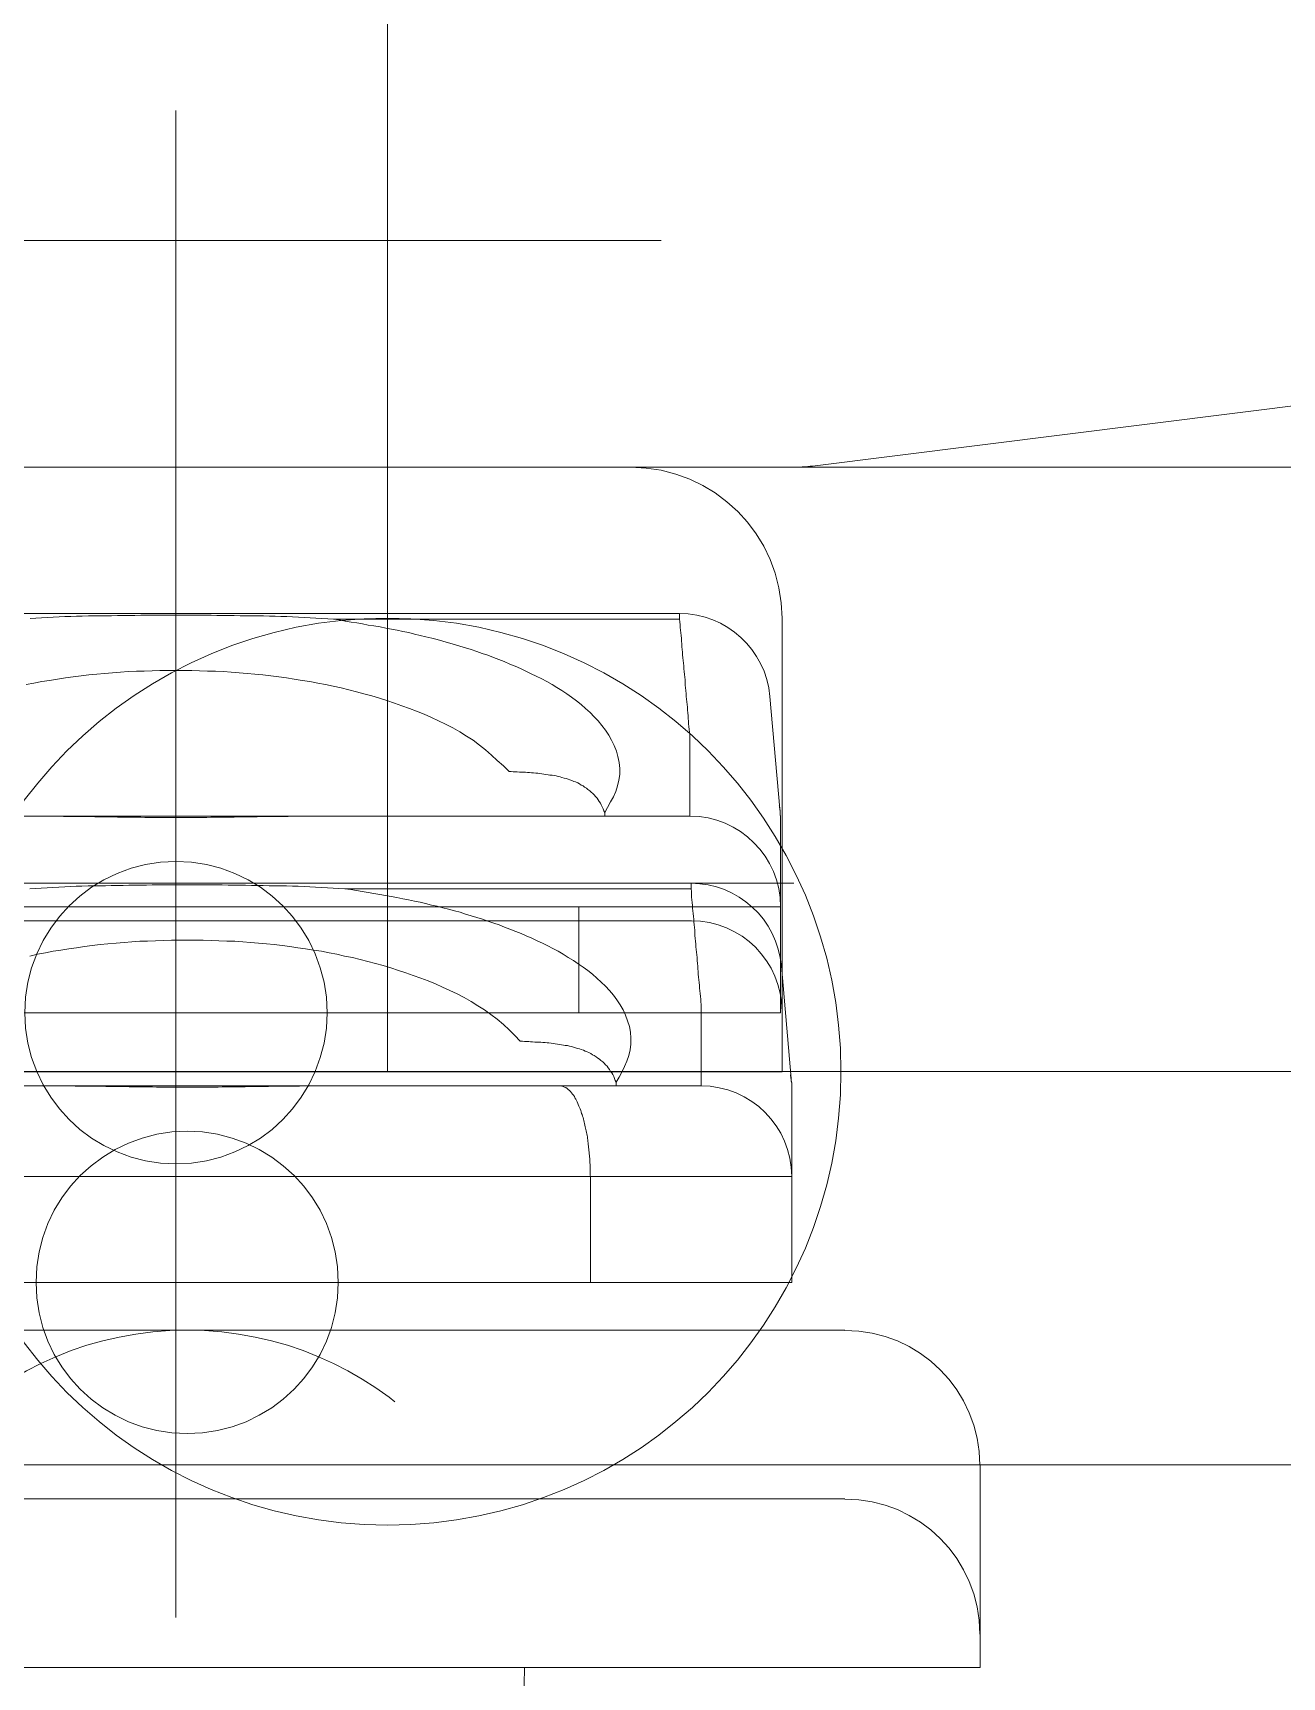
# Model space of a CAD drawing. Units: millimetres at full size, sheet at 1:30. Extents: x -17796 to 21385, y -23279 to 7734.
# Drawn here: x -4465.7 to -4424.4, y -2883.6 to -2829.2 of the extents above; entities that cross this region are included whole.
import ezdxf

# ---------------------------------------------------------------- set-up
doc = ezdxf.new("R2010")
doc.units = ezdxf.units.MM
doc.header["$LTSCALE"] = 30
doc.linetypes.add('DASHED2', pattern=[3, 2, -1])
doc.linetypes.add('USER9', pattern=[2.3, 2, -0.1, 0.1, -0.1])
for name, color, linetype, lineweight in [('0-C_0_4P', 4, 'Continuous', 18), ('1-F_衛生陶器・住設', 2, 'USER9', 18), ('3-B_仕上線（タイル・', 7, 'Continuous', 18), ('7-C_B2', 1, 'Continuous', 18), ('E-8_緑点線', 7, 'DASHED2', 9)]:
    doc.layers.add(name, color=color, linetype=linetype, lineweight=lineweight)

# ---------------------------------------------------------------- blocks, each defined once
blk = doc.blocks.new('1')
at = {"layer": 'E-8_緑点線'}
for p, q in [((573.36, -178.13), (573.36, -131.97)), ((679.41, -136.27), (18.22, -136.27)), ((594.42, -143.73), (653.87, -136.27)), ((573.36, -181.81), (573.36, -141.81)), ((552.88, -143.77), (632.53, -143.77)), ((562.16, -148.61), (570.97, -148.61)), ((562.16, -148.61), (570.97, -148.61)), ((562.16, -148.61), (570.97, -148.61)), ((562.16, -148.61), (570.97, -148.61)), ((570.97, -148.61), (575.22, -148.61)), ((570.97, -148.61), (575.22, -148.61)), ((575.22, -148.61), (576.47, -148.61)), ((575.22, -148.61), (576.47, -148.61)), ((576.47, -148.61), (590.02, -148.61)), ((576.47, -148.61), (590.02, -148.61)), ((578.57, -148.79), (590.02, -148.79)), ((578.57, -148.79), (590.02, -148.79)), ((590.02, -148.61), (590.02, -148.79)), ((590.02, -148.61), (590.02, -148.79)), ((593.41, -163.77), (593.41, -148.76)), ((593.01, -151.35), (593.34, -155.07)), ((593.01, -151.35), (593.34, -155.07)), ((590.36, -153.56), (590.36, -155.19)), ((564.05, -155.31), (569.13, -155.31)), ((564.05, -155.31), (569.13, -155.31)), ((569.13, -155.31), (577.58, -155.31)), ((569.13, -155.31), (577.58, -155.31)), ((577.58, -155.31), (582.66, -155.31)), ((577.58, -155.31), (582.66, -155.31)), ((582.66, -155.31), (585.69, -155.31)), ((585.69, -155.31), (587.55, -155.31)), ((587.55, -155.31), (590.36, -155.31)), ((587.55, -155.31), (590.36, -155.31)), ((590.36, -155.19), (590.36, -155.31)), ((593.36, -158.01), (593.36, -155.31)), ((593.36, -158.01), (593.36, -155.31)), ((570.61, -157.53), (564.53, -157.53)), ((570.61, -157.53), (564.53, -157.53)), ((571.86, -157.53), (570.61, -157.53)), ((571.86, -157.53), (570.61, -157.53)), ((576.11, -157.53), (571.86, -157.53)), ((576.11, -157.53), (571.86, -157.53)), ((579.73, -157.53), (576.11, -157.53)), ((579.73, -157.53), (576.11, -157.53)), ((579.73, -157.53), (585.35, -157.53)), ((579.73, -157.53), (585.35, -157.53)), ((585.35, -157.53), (590.4, -157.53)), ((585.35, -157.53), (590.4, -157.53)), ((590.4, -157.53), (590.4, -157.71)), ((590.4, -157.71), (578.95, -157.71)), ((590.4, -157.71), (578.95, -157.71)), ((593.36, -158.31), (593.36, -158.01)), ((593.36, -158.31), (593.36, -158.01)), ((590.41, -158.77), (556.41, -158.77)), ((586.69, -158.31), (560.02, -158.31)), ((586.69, -158.31), (560.02, -158.31)), ((586.69, -161.81), (586.69, -158.31)), ((586.69, -161.81), (586.69, -158.31)), ((593.36, -161.81), (593.36, -158.31)), ((593.39, -160.27), (593.71, -163.99)), ((593.39, -160.27), (593.71, -163.99)), ((593.36, -161.81), (553.36, -161.81)), ((586.69, -161.81), (560.02, -161.81)), ((586.69, -161.81), (560.02, -161.81)), ((586.69, -161.81), (593.36, -161.81)), ((590.73, -164.11), (590.73, -161.54)), ((590.73, -164.11), (590.73, -161.54)), ((553.41, -163.77), (593.41, -163.77)), ((590.73, -164.11), (590.73, -164.23)), ((590.73, -164.11), (590.73, -164.23)), ((569.5, -164.23), (564.43, -164.23)), ((577.96, -164.23), (569.5, -164.23)), ((583.04, -164.23), (577.96, -164.23)), ((586.07, -164.23), (583.04, -164.23)), ((586.07, -164.23), (587.92, -164.23)), ((586.07, -164.23), (587.92, -164.23)), ((587.92, -164.23), (590.73, -164.23)), ((587.92, -164.23), (590.73, -164.23)), ((593.73, -166.93), (593.73, -164.23)), ((593.73, -166.93), (593.73, -164.23)), ((593.73, -166.93), (593.73, -167.23)), ((593.73, -166.93), (593.73, -167.23)), ((560.4, -167.23), (587.07, -167.23)), ((587.07, -170.73), (587.07, -167.23)), ((593.73, -170.73), (593.73, -167.23)), ((593.73, -170.73), (593.73, -167.23)), ((553.73, -170.73), (593.73, -170.73)), ((560.4, -170.73), (587.07, -170.73)), ((560.4, -170.73), (587.07, -170.73)), ((593.73, -170.73), (587.07, -170.73)), ((593.73, -170.73), (587.07, -170.73)), ((595.49, -172.31), (551.97, -172.31)), ((599.96, -176.78), (599.96, -183.47)), ((551.97, -177.89), (595.49, -177.89)), ((547.51, -183.47), (599.96, -183.47))]:
    blk.add_line(p, q, dxfattribs=at)
for points in [[(568.53, -148.77), (568.72, -148.76), (568.91, -148.75), (569.11, -148.74), (569.3, -148.73), (569.49, -148.72), (569.68, -148.71), (569.88, -148.71), (570.07, -148.7), (570.26, -148.7), (570.46, -148.69), (570.65, -148.69), (570.84, -148.68), (571.04, -148.68), (571.23, -148.68), (571.42, -148.67), (571.62, -148.67), (571.81, -148.67), (572, -148.67), (572.2, -148.66), (572.39, -148.66), (572.58, -148.66), (572.78, -148.66), (572.97, -148.66), (573.16, -148.66), (573.36, -148.66), (573.55, -148.66), (573.74, -148.66), (573.94, -148.66), (574.13, -148.66), (574.32, -148.66), (574.52, -148.66), (574.71, -148.67), (574.9, -148.67), (575.1, -148.67), (575.29, -148.67), (575.48, -148.68), (575.67, -148.68)], [(568.53, -148.77), (568.72, -148.76), (568.91, -148.75), (569.11, -148.74), (569.3, -148.73), (569.49, -148.72), (569.68, -148.71), (569.88, -148.71), (570.07, -148.7), (570.26, -148.7), (570.46, -148.69), (570.65, -148.69), (570.84, -148.68), (571.04, -148.68), (571.23, -148.68), (571.42, -148.67), (571.62, -148.67), (571.81, -148.67), (572, -148.67), (572.2, -148.66), (572.39, -148.66), (572.58, -148.66), (572.78, -148.66), (572.97, -148.66), (573.16, -148.66), (573.36, -148.66), (573.55, -148.66), (573.74, -148.66), (573.94, -148.66), (574.13, -148.66), (574.32, -148.66), (574.52, -148.66), (574.71, -148.67), (574.9, -148.67), (575.1, -148.67), (575.29, -148.67), (575.48, -148.68), (575.67, -148.68)], [(570.97, -148.61), (575.22, -148.61), (576.47, -148.61), (590.02, -148.61)], [(570.97, -148.61), (575.22, -148.61), (576.47, -148.61), (590.02, -148.61)], [(575.67, -148.68), (575.87, -148.68), (576.06, -148.69), (576.25, -148.69), (576.45, -148.7), (576.64, -148.7), (576.83, -148.71), (577.03, -148.71), (577.22, -148.72), (577.41, -148.73), (577.61, -148.74), (577.8, -148.75), (577.99, -148.76), (578.19, -148.77), (578.38, -148.78), (578.57, -148.79)], [(575.67, -148.68), (575.87, -148.68), (576.06, -148.69), (576.25, -148.69), (576.45, -148.7), (576.64, -148.7), (576.83, -148.71), (577.03, -148.71), (577.22, -148.72), (577.41, -148.73), (577.61, -148.74), (577.8, -148.75), (577.99, -148.76), (578.19, -148.77), (578.38, -148.78), (578.57, -148.79)], [(583.68, -149.99), (583.49, -149.93), (583.31, -149.86), (583.12, -149.8), (582.94, -149.74), (582.75, -149.69), (582.57, -149.63), (582.38, -149.58), (582.19, -149.52), (582, -149.47), (581.82, -149.42), (581.63, -149.38), (581.44, -149.33), (581.25, -149.29), (581.06, -149.24), (580.87, -149.2), (580.68, -149.16), (580.49, -149.13), (580.3, -149.09), (580.11, -149.05), (579.91, -149.02), (579.72, -148.99), (579.53, -148.95), (579.34, -148.92), (579.15, -148.89), (578.96, -148.86), (578.76, -148.82), (578.57, -148.79)], [(583.68, -149.99), (583.49, -149.93), (583.31, -149.86), (583.12, -149.8), (582.94, -149.74), (582.75, -149.69), (582.57, -149.63), (582.38, -149.58), (582.19, -149.52), (582, -149.47), (581.82, -149.42), (581.63, -149.38), (581.44, -149.33), (581.25, -149.29), (581.06, -149.24), (580.87, -149.2), (580.68, -149.16), (580.49, -149.13), (580.3, -149.09), (580.11, -149.05), (579.91, -149.02), (579.72, -148.99), (579.53, -148.95), (579.34, -148.92), (579.15, -148.89), (578.96, -148.86), (578.76, -148.82), (578.57, -148.79)], [(590.02, -148.79), (590.03, -148.88), (590.04, -148.98), (590.04, -149.07), (590.05, -149.16), (590.06, -149.25), (590.07, -149.34), (590.08, -149.43), (590.08, -149.52), (590.09, -149.61), (590.1, -149.71), (590.11, -149.8), (590.12, -149.89), (590.12, -149.98), (590.13, -150.07), (590.14, -150.16), (590.15, -150.25), (590.16, -150.34), (590.16, -150.44), (590.17, -150.53), (590.18, -150.62), (590.19, -150.71), (590.2, -150.8), (590.2, -150.89), (590.21, -150.98), (590.22, -151.07), (590.23, -151.16), (590.24, -151.26), (590.24, -151.35), (590.25, -151.44), (590.26, -151.53), (590.27, -151.62), (590.28, -151.71), (590.28, -151.8), (590.29, -151.89), (590.3, -151.99), (590.31, -152.08), (590.32, -152.17), (590.32, -152.26), (590.33, -152.35)], [(590.02, -148.79), (590.03, -148.88), (590.04, -148.98), (590.04, -149.07), (590.05, -149.16), (590.06, -149.25), (590.07, -149.34), (590.08, -149.43), (590.08, -149.52), (590.09, -149.61), (590.1, -149.71), (590.11, -149.8), (590.12, -149.89), (590.12, -149.98), (590.13, -150.07), (590.14, -150.16), (590.15, -150.25), (590.16, -150.34), (590.16, -150.44), (590.17, -150.53), (590.18, -150.62), (590.19, -150.71), (590.2, -150.8), (590.2, -150.89), (590.21, -150.98), (590.22, -151.07), (590.23, -151.16), (590.24, -151.26), (590.24, -151.35), (590.25, -151.44), (590.26, -151.53), (590.27, -151.62), (590.28, -151.71), (590.28, -151.8), (590.29, -151.89), (590.3, -151.99), (590.31, -152.08), (590.32, -152.17), (590.32, -152.26), (590.33, -152.35)], [(587.55, -155.19), (587.64, -155.02), (587.74, -154.84), (587.83, -154.67), (587.91, -154.49), (587.97, -154.31), (588.01, -154.12), (588.04, -153.93), (588.04, -153.73), (588.02, -153.54), (587.98, -153.34), (587.93, -153.16), (587.86, -152.97), (587.77, -152.8), (587.68, -152.63), (587.57, -152.47), (587.45, -152.31), (587.33, -152.16), (587.19, -152.02), (587.06, -151.88), (586.91, -151.75), (586.76, -151.62), (586.61, -151.5), (586.45, -151.38), (586.29, -151.27), (586.13, -151.16), (585.96, -151.06), (585.8, -150.96), (585.63, -150.86), (585.46, -150.77), (585.28, -150.68), (585.11, -150.6), (584.93, -150.51), (584.76, -150.43), (584.58, -150.35), (584.4, -150.28), (584.22, -150.2), (584.04, -150.13), (583.86, -150.06), (583.68, -149.99)], [(587.55, -155.19), (587.64, -155.02), (587.74, -154.84), (587.83, -154.67), (587.91, -154.49), (587.97, -154.31), (588.01, -154.12), (588.04, -153.93), (588.04, -153.73), (588.02, -153.54), (587.98, -153.34), (587.93, -153.16), (587.86, -152.97), (587.77, -152.8), (587.68, -152.63), (587.57, -152.47), (587.45, -152.31), (587.33, -152.16), (587.19, -152.02), (587.06, -151.88), (586.91, -151.75), (586.76, -151.62), (586.61, -151.5), (586.45, -151.38), (586.29, -151.27), (586.13, -151.16), (585.96, -151.06), (585.8, -150.96), (585.63, -150.86), (585.46, -150.77), (585.28, -150.68), (585.11, -150.6), (584.93, -150.51), (584.76, -150.43), (584.58, -150.35), (584.4, -150.28), (584.22, -150.2), (584.04, -150.13), (583.86, -150.06), (583.68, -149.99)], [(574.93, -150.53), (574.67, -150.52), (574.4, -150.51), (574.14, -150.5), (573.88, -150.49), (573.62, -150.49), (573.36, -150.49), (573.09, -150.49), (572.83, -150.49), (572.57, -150.5), (572.31, -150.51), (572.05, -150.52), (571.78, -150.53), (571.52, -150.55), (571.26, -150.57), (571, -150.59), (570.74, -150.61), (570.48, -150.64), (570.22, -150.67), (569.96, -150.7), (569.7, -150.74), (569.44, -150.78), (569.18, -150.82), (568.92, -150.86), (568.66, -150.91), (568.4, -150.96)], [(574.93, -150.53), (574.67, -150.52), (574.4, -150.51), (574.14, -150.5), (573.88, -150.49), (573.62, -150.49), (573.36, -150.49), (573.09, -150.49), (572.83, -150.49), (572.57, -150.5), (572.31, -150.51), (572.05, -150.52), (571.78, -150.53), (571.52, -150.55), (571.26, -150.57), (571, -150.59), (570.74, -150.61), (570.48, -150.64), (570.22, -150.67), (569.96, -150.7), (569.7, -150.74), (569.44, -150.78), (569.18, -150.82), (568.92, -150.86), (568.66, -150.91), (568.4, -150.96)], [(584.38, -153.83), (584.19, -153.65), (583.99, -153.47), (583.8, -153.29), (583.6, -153.12), (583.4, -152.96), (583.19, -152.8), (582.97, -152.66), (582.75, -152.52), (582.52, -152.39), (582.28, -152.27), (582.05, -152.16), (581.81, -152.05), (581.57, -151.94), (581.32, -151.84), (581.08, -151.75), (580.83, -151.66), (580.59, -151.57), (580.34, -151.49), (580.09, -151.41), (579.84, -151.33), (579.58, -151.26), (579.33, -151.2), (579.08, -151.13), (578.82, -151.07), (578.56, -151.01), (578.31, -150.96), (578.05, -150.91), (577.79, -150.86), (577.53, -150.82), (577.27, -150.78), (577.02, -150.74), (576.76, -150.7), (576.5, -150.67), (576.23, -150.64), (575.97, -150.61), (575.71, -150.59), (575.45, -150.57), (575.19, -150.55), (574.93, -150.53)], [(584.38, -153.83), (584.19, -153.65), (583.99, -153.47), (583.8, -153.29), (583.6, -153.12), (583.4, -152.96), (583.19, -152.8), (582.97, -152.66), (582.75, -152.52), (582.52, -152.39), (582.28, -152.27), (582.05, -152.16), (581.81, -152.05), (581.57, -151.94), (581.32, -151.84), (581.08, -151.75), (580.83, -151.66), (580.59, -151.57), (580.34, -151.49), (580.09, -151.41), (579.84, -151.33), (579.58, -151.26), (579.33, -151.2), (579.08, -151.13), (578.82, -151.07), (578.56, -151.01), (578.31, -150.96), (578.05, -150.91), (577.79, -150.86), (577.53, -150.82), (577.27, -150.78), (577.02, -150.74), (576.76, -150.7), (576.5, -150.67), (576.23, -150.64), (575.97, -150.61), (575.71, -150.59), (575.45, -150.57), (575.19, -150.55), (574.93, -150.53)], [(590.33, -152.35), (590.34, -152.44), (590.35, -152.53), (590.36, -152.62)], [(590.33, -152.35), (590.34, -152.44), (590.35, -152.53), (590.36, -152.62)], [(590.36, -153.56), (590.36, -153.53), (590.36, -153.5), (590.36, -153.47), (590.36, -153.44), (590.36, -153.41), (590.36, -153.38), (590.36, -153.34), (590.36, -153.31), (590.36, -153.28), (590.36, -153.25), (590.36, -153.22), (590.36, -153.19), (590.36, -153.16), (590.36, -153.13), (590.36, -153.09), (590.36, -153.06), (590.36, -153.03), (590.36, -153), (590.36, -152.97), (590.36, -152.94), (590.36, -152.91), (590.36, -152.87), (590.36, -152.84), (590.36, -152.81), (590.36, -152.78), (590.36, -152.75), (590.36, -152.72), (590.36, -152.69), (590.36, -152.66), (590.36, -152.62)], [(590.36, -153.56), (590.36, -153.53), (590.36, -153.5), (590.36, -153.47), (590.36, -153.44), (590.36, -153.41), (590.36, -153.38), (590.36, -153.34), (590.36, -153.31), (590.36, -153.28), (590.36, -153.25), (590.36, -153.22), (590.36, -153.19), (590.36, -153.16), (590.36, -153.13), (590.36, -153.09), (590.36, -153.06), (590.36, -153.03), (590.36, -153), (590.36, -152.97), (590.36, -152.94), (590.36, -152.91), (590.36, -152.87), (590.36, -152.84), (590.36, -152.81), (590.36, -152.78), (590.36, -152.75), (590.36, -152.72), (590.36, -152.69), (590.36, -152.66), (590.36, -152.62)], [(585.4, -153.9), (585.33, -153.89), (585.26, -153.89), (585.19, -153.88), (585.12, -153.88), (585.06, -153.87), (584.99, -153.87), (584.92, -153.86), (584.85, -153.86), (584.79, -153.85), (584.72, -153.85), (584.65, -153.84), (584.58, -153.84), (584.51, -153.84), (584.45, -153.83), (584.38, -153.83)], [(585.6, -153.93), (585.53, -153.92), (585.46, -153.91), (585.4, -153.9), (585.33, -153.89), (585.26, -153.89), (585.19, -153.88), (585.12, -153.88), (585.06, -153.87), (584.99, -153.87), (584.92, -153.86), (584.85, -153.86), (584.79, -153.85), (584.72, -153.85), (584.65, -153.84), (584.58, -153.84), (584.51, -153.84), (584.45, -153.83), (584.38, -153.83)], [(590.36, -153.56), (590.36, -155.19), (590.36, -155.31)], [(587.55, -155.19), (587.52, -155.13), (587.49, -155.07), (587.46, -155), (587.43, -154.94), (587.4, -154.88), (587.36, -154.83), (587.33, -154.77), (587.29, -154.71), (587.24, -154.66), (587.2, -154.61), (587.15, -154.56), (587.1, -154.52), (587.05, -154.47), (586.99, -154.43), (586.94, -154.39), (586.88, -154.35), (586.83, -154.31), (586.77, -154.28), (586.71, -154.24), (586.65, -154.21), (586.58, -154.18), (586.52, -154.16), (586.46, -154.13), (586.39, -154.11), (586.33, -154.09), (586.27, -154.07), (586.2, -154.05), (586.13, -154.03), (586.07, -154.01), (586, -154), (585.94, -153.98), (585.87, -153.97), (585.8, -153.96), (585.73, -153.95), (585.67, -153.94), (585.6, -153.93), (585.53, -153.92), (585.46, -153.91), (585.4, -153.9)], [(587.55, -155.2), (587.55, -155.2), (587.55, -155.19), (587.55, -155.19), (587.52, -155.13), (587.49, -155.07), (587.46, -155), (587.43, -154.94), (587.4, -154.88), (587.36, -154.83), (587.33, -154.77), (587.29, -154.71), (587.24, -154.66), (587.2, -154.61), (587.15, -154.56), (587.1, -154.52), (587.05, -154.47), (586.99, -154.43), (586.94, -154.39), (586.88, -154.35), (586.83, -154.31), (586.77, -154.28), (586.71, -154.24), (586.65, -154.21), (586.58, -154.18), (586.52, -154.16), (586.46, -154.13), (586.39, -154.11), (586.33, -154.09), (586.27, -154.07), (586.2, -154.05), (586.13, -154.03), (586.07, -154.01), (586, -154), (585.94, -153.98), (585.87, -153.97), (585.8, -153.96), (585.73, -153.95), (585.67, -153.94), (585.6, -153.93)], [(569.13, -155.31), (569.26, -155.31), (569.38, -155.31), (569.51, -155.31), (569.64, -155.32), (569.77, -155.32), (569.9, -155.32), (570.03, -155.32), (570.15, -155.32), (570.28, -155.32), (570.41, -155.32), (570.54, -155.32), (570.67, -155.33), (570.79, -155.33), (570.92, -155.33), (571.05, -155.33), (571.18, -155.33), (571.31, -155.33), (571.43, -155.34), (571.56, -155.34), (571.69, -155.34), (571.82, -155.34), (571.95, -155.34), (572.07, -155.34), (572.2, -155.34), (572.33, -155.35), (572.46, -155.35), (572.59, -155.35), (572.72, -155.35), (572.84, -155.35), (572.97, -155.35), (573.1, -155.35), (573.23, -155.35), (573.36, -155.35), (573.48, -155.35), (573.61, -155.35), (573.74, -155.35), (573.87, -155.35), (574, -155.35), (574.12, -155.35)], [(569.13, -155.31), (569.26, -155.31), (569.38, -155.31), (569.51, -155.31), (569.64, -155.32), (569.77, -155.32), (569.9, -155.32), (570.03, -155.32), (570.15, -155.32), (570.28, -155.32), (570.41, -155.32), (570.54, -155.32), (570.67, -155.33), (570.79, -155.33), (570.92, -155.33), (571.05, -155.33), (571.18, -155.33), (571.31, -155.33), (571.43, -155.34), (571.56, -155.34), (571.69, -155.34), (571.82, -155.34), (571.95, -155.34), (572.07, -155.34), (572.2, -155.34), (572.33, -155.35), (572.46, -155.35), (572.59, -155.35), (572.72, -155.35), (572.84, -155.35), (572.97, -155.35), (573.1, -155.35), (573.23, -155.35), (573.36, -155.35), (573.48, -155.35), (573.61, -155.35), (573.74, -155.35), (573.87, -155.35), (574, -155.35), (574.12, -155.35)], [(574.12, -155.35), (574.25, -155.35), (574.38, -155.35), (574.51, -155.34), (574.64, -155.34), (574.77, -155.34), (574.89, -155.34), (575.02, -155.34), (575.15, -155.34), (575.28, -155.34), (575.41, -155.33), (575.53, -155.33), (575.66, -155.33), (575.79, -155.33), (575.92, -155.33), (576.05, -155.33), (576.17, -155.32), (576.3, -155.32), (576.43, -155.32), (576.56, -155.32), (576.69, -155.32), (576.82, -155.32), (576.94, -155.32), (577.07, -155.32), (577.2, -155.31), (577.33, -155.31), (577.46, -155.31), (577.58, -155.31)], [(574.12, -155.35), (574.25, -155.35), (574.38, -155.35), (574.51, -155.34), (574.64, -155.34), (574.77, -155.34), (574.89, -155.34), (575.02, -155.34), (575.15, -155.34), (575.28, -155.34), (575.41, -155.33), (575.53, -155.33), (575.66, -155.33), (575.79, -155.33), (575.92, -155.33), (576.05, -155.33), (576.17, -155.32), (576.3, -155.32), (576.43, -155.32), (576.56, -155.32), (576.69, -155.32), (576.82, -155.32), (576.94, -155.32), (577.07, -155.32), (577.2, -155.31), (577.33, -155.31), (577.46, -155.31), (577.58, -155.31)], [(582.66, -155.31), (585.69, -155.31), (587.55, -155.31)], [(587.55, -155.2), (587.55, -155.2), (587.55, -155.19), (587.55, -155.19)], [(587.55, -155.31), (587.55, -155.31), (587.55, -155.31), (587.55, -155.3), (587.55, -155.3), (587.55, -155.3), (587.55, -155.3), (587.55, -155.29), (587.55, -155.29), (587.55, -155.29), (587.55, -155.28), (587.55, -155.28), (587.55, -155.28), (587.55, -155.28), (587.55, -155.27), (587.55, -155.27), (587.55, -155.27), (587.55, -155.26), (587.55, -155.26), (587.55, -155.26), (587.55, -155.26), (587.55, -155.25), (587.55, -155.25), (587.55, -155.25), (587.55, -155.24), (587.55, -155.24), (587.55, -155.24), (587.55, -155.23), (587.55, -155.23), (587.55, -155.23), (587.55, -155.23), (587.55, -155.22), (587.55, -155.22), (587.55, -155.22), (587.55, -155.21), (587.55, -155.21), (587.55, -155.21), (587.55, -155.21), (587.55, -155.2), (587.55, -155.2)], [(587.55, -155.31), (587.55, -155.31), (587.55, -155.31), (587.55, -155.3), (587.55, -155.3), (587.55, -155.3), (587.55, -155.3), (587.55, -155.29), (587.55, -155.29), (587.55, -155.29), (587.55, -155.28), (587.55, -155.28), (587.55, -155.28), (587.55, -155.28), (587.55, -155.27), (587.55, -155.27), (587.55, -155.27), (587.55, -155.26), (587.55, -155.26), (587.55, -155.26), (587.55, -155.26), (587.55, -155.25), (587.55, -155.25), (587.55, -155.25), (587.55, -155.24), (587.55, -155.24), (587.55, -155.24), (587.55, -155.23), (587.55, -155.23), (587.55, -155.23), (587.55, -155.23), (587.55, -155.22), (587.55, -155.22), (587.55, -155.22), (587.55, -155.21), (587.55, -155.21), (587.55, -155.21), (587.55, -155.21), (587.55, -155.2), (587.55, -155.2)], [(593.35, -155.19), (593.35, -155.19), (593.35, -155.19), (593.35, -155.19), (593.35, -155.19), (593.35, -155.2), (593.35, -155.2), (593.35, -155.2), (593.35, -155.2), (593.35, -155.2), (593.35, -155.21), (593.35, -155.21), (593.35, -155.21), (593.35, -155.21), (593.35, -155.21), (593.35, -155.21), (593.35, -155.22), (593.35, -155.22), (593.35, -155.22), (593.35, -155.22), (593.35, -155.22), (593.35, -155.23), (593.35, -155.23), (593.35, -155.23), (593.35, -155.23), (593.35, -155.23), (593.35, -155.24), (593.35, -155.24), (593.35, -155.24), (593.35, -155.24), (593.35, -155.24), (593.35, -155.25), (593.35, -155.25), (593.35, -155.25), (593.35, -155.25), (593.35, -155.25), (593.35, -155.25), (593.35, -155.26), (593.35, -155.26), (593.35, -155.26)], [(593.35, -155.19), (593.35, -155.19), (593.35, -155.19), (593.35, -155.19), (593.35, -155.19), (593.35, -155.2), (593.35, -155.2), (593.35, -155.2), (593.35, -155.2), (593.35, -155.2), (593.35, -155.21), (593.35, -155.21), (593.35, -155.21), (593.35, -155.21), (593.35, -155.21), (593.35, -155.21), (593.35, -155.22), (593.35, -155.22), (593.35, -155.22), (593.35, -155.22), (593.35, -155.22), (593.35, -155.23), (593.35, -155.23), (593.35, -155.23), (593.35, -155.23), (593.35, -155.23), (593.35, -155.24), (593.35, -155.24), (593.35, -155.24), (593.35, -155.24), (593.35, -155.24), (593.35, -155.25), (593.35, -155.25), (593.35, -155.25), (593.35, -155.25), (593.35, -155.25), (593.35, -155.25), (593.35, -155.26), (593.35, -155.26), (593.35, -155.26)], [(593.35, -155.26), (593.35, -155.26), (593.35, -155.26), (593.35, -155.27), (593.35, -155.27), (593.35, -155.27), (593.35, -155.27), (593.35, -155.27), (593.35, -155.28), (593.35, -155.28), (593.35, -155.28), (593.35, -155.28), (593.35, -155.28), (593.35, -155.29), (593.35, -155.29), (593.35, -155.29), (593.35, -155.29), (593.36, -155.29), (593.36, -155.3), (593.36, -155.3), (593.36, -155.3), (593.36, -155.3), (593.36, -155.3), (593.36, -155.3), (593.36, -155.31), (593.36, -155.31), (593.36, -155.31), (593.36, -155.31)], [(593.35, -155.26), (593.35, -155.26), (593.35, -155.26), (593.35, -155.27), (593.35, -155.27), (593.35, -155.27), (593.35, -155.27), (593.35, -155.27), (593.35, -155.28), (593.35, -155.28), (593.35, -155.28), (593.35, -155.28), (593.35, -155.28), (593.35, -155.29), (593.35, -155.29), (593.35, -155.29), (593.35, -155.29), (593.36, -155.29), (593.36, -155.3), (593.36, -155.3), (593.36, -155.3), (593.36, -155.3), (593.36, -155.3), (593.36, -155.3), (593.36, -155.31), (593.36, -155.31), (593.36, -155.31), (593.36, -155.31)], [(571.86, -157.53), (570.61, -157.53), (564.53, -157.53)], [(571.86, -157.53), (570.61, -157.53), (564.53, -157.53)], [(571.41, -157.6), (571.22, -157.6), (571.03, -157.61), (570.83, -157.61), (570.64, -157.62), (570.45, -157.62), (570.25, -157.63), (570.06, -157.63), (569.87, -157.64), (569.68, -157.65), (569.48, -157.66), (569.29, -157.67), (569.1, -157.68), (568.9, -157.69), (568.71, -157.7), (568.52, -157.71)], [(571.41, -157.6), (571.22, -157.6), (571.03, -157.61), (570.83, -157.61), (570.64, -157.62), (570.45, -157.62), (570.25, -157.63), (570.06, -157.63), (569.87, -157.64), (569.68, -157.65), (569.48, -157.66), (569.29, -157.67), (569.1, -157.68), (568.9, -157.69), (568.71, -157.7), (568.52, -157.71)], [(578.95, -157.71), (578.75, -157.7), (578.56, -157.69), (578.37, -157.68), (578.18, -157.67), (577.98, -157.66), (577.79, -157.65), (577.6, -157.64), (577.4, -157.63), (577.21, -157.63), (577.02, -157.62), (576.82, -157.62), (576.63, -157.61), (576.44, -157.61), (576.24, -157.6), (576.05, -157.6), (575.86, -157.6), (575.66, -157.59), (575.47, -157.59), (575.28, -157.59), (575.09, -157.59), (574.89, -157.58), (574.7, -157.58), (574.51, -157.58), (574.31, -157.58), (574.12, -157.58), (573.93, -157.58), (573.73, -157.58), (573.54, -157.58), (573.35, -157.58), (573.15, -157.58), (572.96, -157.58), (572.77, -157.58), (572.57, -157.58), (572.38, -157.59), (572.19, -157.59), (571.99, -157.59), (571.8, -157.59), (571.61, -157.6), (571.41, -157.6)], [(578.95, -157.71), (578.75, -157.7), (578.56, -157.69), (578.37, -157.68), (578.18, -157.67), (577.98, -157.66), (577.79, -157.65), (577.6, -157.64), (577.4, -157.63), (577.21, -157.63), (577.02, -157.62), (576.82, -157.62), (576.63, -157.61), (576.44, -157.61), (576.24, -157.6), (576.05, -157.6), (575.86, -157.6), (575.66, -157.59), (575.47, -157.59), (575.28, -157.59), (575.09, -157.59), (574.89, -157.58), (574.7, -157.58), (574.51, -157.58), (574.31, -157.58), (574.12, -157.58), (573.93, -157.58), (573.73, -157.58), (573.54, -157.58), (573.35, -157.58), (573.15, -157.58), (572.96, -157.58), (572.77, -157.58), (572.57, -157.58), (572.38, -157.59), (572.19, -157.59), (571.99, -157.59), (571.8, -157.59), (571.61, -157.6), (571.41, -157.6)], [(579.73, -157.53), (576.11, -157.53), (571.86, -157.53)], [(579.73, -157.53), (576.11, -157.53), (571.86, -157.53)], [(579.73, -157.53), (585.35, -157.53), (590.4, -157.53), (590.4, -157.71)], [(579.73, -157.53), (585.35, -157.53), (590.4, -157.53), (593.8, -157.53)], [(578.95, -157.71), (579.14, -157.74), (579.33, -157.77), (579.52, -157.8), (579.72, -157.84), (579.91, -157.87), (580.1, -157.9), (580.29, -157.93), (580.48, -157.97), (580.67, -158), (580.86, -158.04), (581.05, -158.08), (581.25, -158.12), (581.44, -158.16), (581.62, -158.2), (581.81, -158.25), (582, -158.29), (582.19, -158.34), (582.38, -158.39), (582.57, -158.44), (582.76, -158.49), (582.94, -158.55), (583.13, -158.61), (583.31, -158.66), (583.5, -158.72), (583.68, -158.78), (583.87, -158.85), (584.05, -158.91), (584.23, -158.98), (584.41, -159.05), (584.6, -159.12), (584.78, -159.19), (584.95, -159.27), (585.13, -159.35), (585.31, -159.43), (585.49, -159.51), (585.66, -159.6), (585.83, -159.69), (586, -159.78), (586.17, -159.88)], [(578.95, -157.71), (579.14, -157.74), (579.33, -157.77), (579.52, -157.8), (579.72, -157.84), (579.91, -157.87), (580.1, -157.9), (580.29, -157.93), (580.48, -157.97), (580.67, -158), (580.86, -158.04), (581.05, -158.08), (581.25, -158.12), (581.44, -158.16), (581.62, -158.2), (581.81, -158.25), (582, -158.29), (582.19, -158.34), (582.38, -158.39), (582.57, -158.44), (582.76, -158.49), (582.94, -158.55), (583.13, -158.61), (583.31, -158.66), (583.5, -158.72), (583.68, -158.78), (583.87, -158.85), (584.05, -158.91), (584.23, -158.98), (584.41, -159.05), (584.6, -159.12), (584.78, -159.19), (584.95, -159.27), (585.13, -159.35), (585.31, -159.43), (585.49, -159.51), (585.66, -159.6), (585.83, -159.69), (586, -159.78), (586.17, -159.88)], [(590.4, -157.71), (590.41, -157.8), (590.41, -157.9), (590.42, -157.99), (590.43, -158.08), (590.44, -158.17), (590.45, -158.26), (590.45, -158.35), (590.46, -158.44), (590.47, -158.53), (590.48, -158.63), (590.49, -158.72), (590.49, -158.81), (590.5, -158.9), (590.51, -158.99), (590.52, -159.08), (590.53, -159.17), (590.53, -159.26), (590.54, -159.36), (590.55, -159.45), (590.56, -159.54), (590.56, -159.63), (590.57, -159.72), (590.58, -159.81), (590.59, -159.9), (590.6, -159.99), (590.6, -160.08), (590.61, -160.18), (590.62, -160.27), (590.63, -160.36), (590.64, -160.45), (590.64, -160.54), (590.65, -160.63), (590.66, -160.72), (590.67, -160.81), (590.68, -160.91), (590.68, -161), (590.69, -161.09), (590.7, -161.18), (590.71, -161.27)], [(590.4, -157.71), (590.41, -157.8), (590.41, -157.9), (590.42, -157.99), (590.43, -158.08), (590.44, -158.17), (590.45, -158.26), (590.45, -158.35), (590.46, -158.44), (590.47, -158.53), (590.48, -158.63), (590.49, -158.72), (590.49, -158.81), (590.5, -158.9), (590.51, -158.99), (590.52, -159.08), (590.53, -159.17), (590.53, -159.26), (590.54, -159.36), (590.55, -159.45), (590.56, -159.54), (590.56, -159.63), (590.57, -159.72), (590.58, -159.81), (590.59, -159.9), (590.6, -159.99), (590.6, -160.08), (590.61, -160.18), (590.62, -160.27), (590.63, -160.36), (590.64, -160.45), (590.64, -160.54), (590.65, -160.63), (590.66, -160.72), (590.67, -160.81), (590.68, -160.91), (590.68, -161), (590.69, -161.09), (590.7, -161.18), (590.71, -161.27)], [(586.69, -158.31), (586.79, -158.31), (586.89, -158.31), (586.99, -158.31), (587.09, -158.31), (587.19, -158.31), (587.3, -158.31), (587.4, -158.31), (587.5, -158.31), (587.6, -158.31), (587.7, -158.31), (587.8, -158.31), (587.9, -158.31), (588, -158.31), (588.1, -158.31), (588.2, -158.31), (588.31, -158.31), (588.41, -158.31), (588.51, -158.31), (588.61, -158.31), (588.71, -158.31), (588.81, -158.31), (588.91, -158.31), (589.01, -158.31), (589.11, -158.31), (589.21, -158.31), (589.32, -158.31), (589.42, -158.31), (589.52, -158.31), (589.62, -158.31), (589.72, -158.31), (589.82, -158.31), (589.92, -158.31), (590.02, -158.31), (590.12, -158.31), (590.22, -158.31), (590.33, -158.31), (590.43, -158.31), (590.53, -158.31), (590.63, -158.31)], [(586.69, -161.81), (593.36, -161.81), (593.36, -158.31)], [(586.69, -158.31), (586.79, -158.31), (586.89, -158.31), (586.99, -158.31), (587.09, -158.31), (587.19, -158.31), (587.3, -158.31), (587.4, -158.31), (587.5, -158.31), (587.6, -158.31), (587.7, -158.31), (587.8, -158.31), (587.9, -158.31), (588, -158.31), (588.1, -158.31), (588.2, -158.31), (588.31, -158.31), (588.41, -158.31), (588.51, -158.31), (588.61, -158.31), (588.71, -158.31), (588.81, -158.31), (588.91, -158.31), (589.01, -158.31), (589.11, -158.31), (589.21, -158.31), (589.32, -158.31), (589.42, -158.31), (589.52, -158.31), (589.62, -158.31), (589.72, -158.31), (589.82, -158.31), (589.92, -158.31), (590.02, -158.31), (590.12, -158.31), (590.22, -158.31), (590.33, -158.31), (590.43, -158.31), (590.53, -158.31), (590.63, -158.31)], [(590.63, -158.31), (590.73, -158.31), (590.83, -158.31), (590.93, -158.31), (591.03, -158.31), (591.13, -158.31), (591.23, -158.31), (591.34, -158.31), (591.44, -158.31), (591.54, -158.31), (591.64, -158.31), (591.74, -158.31), (591.84, -158.31), (591.94, -158.31), (592.04, -158.31), (592.14, -158.31), (592.24, -158.31), (592.35, -158.31), (592.45, -158.31), (592.55, -158.31), (592.65, -158.31), (592.75, -158.31), (592.85, -158.31), (592.95, -158.31), (593.05, -158.31), (593.15, -158.31), (593.25, -158.31), (593.36, -158.31)], [(590.63, -158.31), (590.73, -158.31), (590.83, -158.31), (590.93, -158.31), (591.03, -158.31), (591.13, -158.31), (591.23, -158.31), (591.34, -158.31), (591.44, -158.31), (591.54, -158.31), (591.64, -158.31), (591.74, -158.31), (591.84, -158.31), (591.94, -158.31), (592.04, -158.31), (592.14, -158.31), (592.24, -158.31), (592.35, -158.31), (592.45, -158.31), (592.55, -158.31), (592.65, -158.31), (592.75, -158.31), (592.85, -158.31), (592.95, -158.31), (593.05, -158.31), (593.15, -158.31), (593.25, -158.31), (593.36, -158.31)], [(568.52, -159.94), (568.78, -159.88), (569.04, -159.83), (569.3, -159.78), (569.55, -159.74), (569.81, -159.7), (570.07, -159.66), (570.33, -159.62), (570.59, -159.59), (570.85, -159.56), (571.11, -159.53), (571.38, -159.51), (571.64, -159.49), (571.9, -159.47), (572.16, -159.45)], [(568.52, -159.94), (568.78, -159.88), (569.04, -159.83), (569.3, -159.78), (569.55, -159.74), (569.81, -159.7), (570.07, -159.66), (570.33, -159.62), (570.59, -159.59), (570.85, -159.56), (571.11, -159.53), (571.38, -159.51), (571.64, -159.49), (571.9, -159.47), (572.16, -159.45)], [(572.16, -159.45), (572.42, -159.44), (572.68, -159.43), (572.95, -159.42), (573.21, -159.41), (573.47, -159.41), (573.73, -159.41), (573.99, -159.41), (574.26, -159.41), (574.52, -159.42), (574.78, -159.43), (575.04, -159.44), (575.31, -159.45), (575.57, -159.47), (575.83, -159.49), (576.09, -159.51), (576.35, -159.53), (576.61, -159.56), (576.87, -159.59), (577.13, -159.62), (577.39, -159.66), (577.65, -159.7), (577.91, -159.74), (578.17, -159.78), (578.43, -159.83), (578.68, -159.88), (578.94, -159.94), (579.2, -159.99), (579.45, -160.05), (579.71, -160.12), (579.96, -160.18), (580.21, -160.25), (580.47, -160.33), (580.72, -160.41), (580.96, -160.49), (581.21, -160.58), (581.46, -160.67), (581.7, -160.76), (581.94, -160.86), (582.18, -160.97)], [(572.16, -159.45), (572.42, -159.44), (572.68, -159.43), (572.95, -159.42), (573.21, -159.41), (573.47, -159.41), (573.73, -159.41), (573.99, -159.41), (574.26, -159.41), (574.52, -159.42), (574.78, -159.43), (575.04, -159.44), (575.31, -159.45), (575.57, -159.47), (575.83, -159.49), (576.09, -159.51), (576.35, -159.53), (576.61, -159.56), (576.87, -159.59), (577.13, -159.62), (577.39, -159.66), (577.65, -159.7), (577.91, -159.74), (578.17, -159.78), (578.43, -159.83), (578.68, -159.88), (578.94, -159.94), (579.2, -159.99), (579.45, -160.05), (579.71, -160.12), (579.96, -160.18), (580.21, -160.25), (580.47, -160.33), (580.72, -160.41), (580.96, -160.49), (581.21, -160.58), (581.46, -160.67), (581.7, -160.76), (581.94, -160.86), (582.18, -160.97)], [(586.17, -159.88), (586.34, -159.98), (586.51, -160.08), (586.67, -160.19), (586.83, -160.3), (586.98, -160.42), (587.14, -160.54), (587.28, -160.67), (587.43, -160.8), (587.57, -160.93), (587.7, -161.08), (587.83, -161.23), (587.94, -161.38), (588.05, -161.55), (588.15, -161.72), (588.23, -161.89), (588.3, -162.08), (588.36, -162.27), (588.4, -162.46), (588.41, -162.65), (588.41, -162.85), (588.39, -163.04), (588.34, -163.23), (588.28, -163.41), (588.2, -163.59), (588.12, -163.76), (588.02, -163.94), (587.92, -164.11)], [(586.17, -159.88), (586.34, -159.98), (586.51, -160.08), (586.67, -160.19), (586.83, -160.3), (586.98, -160.42), (587.14, -160.54), (587.28, -160.67), (587.43, -160.8), (587.57, -160.93), (587.7, -161.08), (587.83, -161.23), (587.94, -161.38), (588.05, -161.55), (588.15, -161.72), (588.23, -161.89), (588.3, -162.08), (588.36, -162.27), (588.4, -162.46), (588.41, -162.65), (588.41, -162.85), (588.39, -163.04), (588.34, -163.23), (588.28, -163.41), (588.2, -163.59), (588.12, -163.76), (588.02, -163.94), (587.92, -164.11)], [(582.18, -160.97), (582.42, -161.08), (582.66, -161.19), (582.89, -161.31), (583.12, -161.44), (583.35, -161.58), (583.57, -161.72), (583.78, -161.87), (583.99, -162.03), (584.19, -162.2), (584.38, -162.38), (584.57, -162.56), (584.75, -162.75)], [(582.18, -160.97), (582.42, -161.08), (582.66, -161.19), (582.89, -161.31), (583.12, -161.44), (583.35, -161.58), (583.57, -161.72), (583.78, -161.87), (583.99, -162.03), (584.19, -162.2), (584.38, -162.38), (584.57, -162.56), (584.75, -162.75)], [(590.71, -161.27), (590.72, -161.36), (590.72, -161.45), (590.73, -161.54)], [(590.71, -161.27), (590.72, -161.36), (590.72, -161.45), (590.73, -161.54)], [(584.75, -162.75), (584.82, -162.75), (584.89, -162.76), (584.96, -162.76), (585.03, -162.76), (585.09, -162.77), (585.16, -162.77), (585.23, -162.78), (585.3, -162.78), (585.37, -162.79), (585.43, -162.79), (585.5, -162.8), (585.57, -162.8), (585.64, -162.81), (585.7, -162.81), (585.77, -162.82), (585.84, -162.83), (585.91, -162.84), (585.98, -162.85), (586.04, -162.86), (586.11, -162.87), (586.18, -162.88), (586.24, -162.89), (586.31, -162.9), (586.38, -162.92), (586.44, -162.93), (586.51, -162.95), (586.58, -162.97), (586.64, -162.99), (586.71, -163.01), (586.77, -163.03), (586.84, -163.05), (586.9, -163.08), (586.96, -163.11), (587.02, -163.13), (587.08, -163.16), (587.14, -163.2), (587.2, -163.23), (587.26, -163.27), (587.32, -163.31)], [(584.75, -162.75), (584.82, -162.75), (584.89, -162.76), (584.96, -162.76), (585.03, -162.76), (585.09, -162.77), (585.16, -162.77), (585.23, -162.78), (585.3, -162.78), (585.37, -162.79), (585.43, -162.79), (585.5, -162.8), (585.57, -162.8), (585.64, -162.81), (585.7, -162.81), (585.77, -162.82), (585.84, -162.83), (585.91, -162.84), (585.98, -162.85), (586.04, -162.86), (586.11, -162.87), (586.18, -162.88), (586.24, -162.89), (586.31, -162.9), (586.38, -162.92), (586.44, -162.93), (586.51, -162.95), (586.58, -162.97), (586.64, -162.99), (586.71, -163.01), (586.77, -163.03), (586.84, -163.05), (586.9, -163.08), (586.96, -163.11), (587.02, -163.13), (587.08, -163.16), (587.14, -163.2), (587.2, -163.23), (587.26, -163.27), (587.32, -163.31)], [(587.32, -163.31), (587.37, -163.35), (587.42, -163.39), (587.48, -163.44), (587.53, -163.48), (587.57, -163.53), (587.62, -163.58), (587.66, -163.63), (587.7, -163.69), (587.74, -163.75), (587.78, -163.8), (587.81, -163.86), (587.84, -163.92), (587.87, -163.99), (587.89, -164.05), (587.92, -164.11)], [(587.32, -163.31), (587.37, -163.35), (587.42, -163.39), (587.48, -163.44), (587.53, -163.48), (587.57, -163.53), (587.62, -163.58), (587.66, -163.63), (587.7, -163.69), (587.74, -163.75), (587.78, -163.8), (587.81, -163.86), (587.84, -163.92), (587.87, -163.99), (587.89, -164.05), (587.92, -164.11), (587.92, -164.11), (587.92, -164.12), (587.92, -164.12), (587.92, -164.12), (587.92, -164.13), (587.92, -164.13), (587.92, -164.13), (587.92, -164.13), (587.92, -164.14), (587.92, -164.14), (587.92, -164.14), (587.92, -164.15), (587.92, -164.15), (587.92, -164.15), (587.92, -164.15), (587.92, -164.16), (587.92, -164.16), (587.92, -164.16), (587.92, -164.17), (587.92, -164.17), (587.92, -164.17), (587.92, -164.18), (587.92, -164.18), (587.92, -164.18)], [(587.92, -164.11), (587.92, -164.11), (587.92, -164.12), (587.92, -164.12), (587.92, -164.12), (587.92, -164.13), (587.92, -164.13), (587.92, -164.13), (587.92, -164.13), (587.92, -164.14), (587.92, -164.14), (587.92, -164.14), (587.92, -164.15), (587.92, -164.15), (587.92, -164.15), (587.92, -164.15), (587.92, -164.16), (587.92, -164.16), (587.92, -164.16), (587.92, -164.17), (587.92, -164.17), (587.92, -164.17), (587.92, -164.18), (587.92, -164.18), (587.92, -164.18), (587.92, -164.18), (587.92, -164.19), (587.92, -164.19), (587.92, -164.19), (587.92, -164.2), (587.92, -164.2), (587.92, -164.2), (587.92, -164.2), (587.92, -164.21), (587.92, -164.21), (587.92, -164.21), (587.92, -164.22), (587.92, -164.22), (587.92, -164.22), (587.92, -164.22)], [(587.92, -164.18), (587.92, -164.18), (587.92, -164.19), (587.92, -164.19), (587.92, -164.19), (587.92, -164.2), (587.92, -164.2), (587.92, -164.2), (587.92, -164.2), (587.92, -164.21), (587.92, -164.21), (587.92, -164.21), (587.92, -164.22), (587.92, -164.22), (587.92, -164.22), (587.92, -164.22), (587.92, -164.23), (587.92, -164.23), (587.92, -164.23)], [(587.92, -164.22), (587.92, -164.23), (587.92, -164.23), (587.92, -164.23)], [(593.72, -164.11), (593.72, -164.11), (593.72, -164.11), (593.72, -164.11), (593.72, -164.11), (593.72, -164.12), (593.72, -164.12), (593.73, -164.12), (593.73, -164.12), (593.73, -164.12), (593.73, -164.13), (593.73, -164.13), (593.73, -164.13), (593.73, -164.13), (593.73, -164.13), (593.73, -164.13), (593.73, -164.14), (593.73, -164.14), (593.73, -164.14), (593.73, -164.14), (593.73, -164.14), (593.73, -164.15), (593.73, -164.15), (593.73, -164.15), (593.73, -164.15), (593.73, -164.15), (593.73, -164.16), (593.73, -164.16), (593.73, -164.16), (593.73, -164.16), (593.73, -164.16), (593.73, -164.17), (593.73, -164.17), (593.73, -164.17), (593.73, -164.17), (593.73, -164.17), (593.73, -164.17), (593.73, -164.18), (593.73, -164.18), (593.73, -164.18)], [(593.72, -164.11), (593.72, -164.11), (593.72, -164.11), (593.72, -164.11), (593.72, -164.11), (593.72, -164.12), (593.72, -164.12), (593.73, -164.12), (593.73, -164.12), (593.73, -164.12), (593.73, -164.13), (593.73, -164.13), (593.73, -164.13), (593.73, -164.13), (593.73, -164.13), (593.73, -164.13), (593.73, -164.14), (593.73, -164.14), (593.73, -164.14), (593.73, -164.14), (593.73, -164.14), (593.73, -164.15), (593.73, -164.15), (593.73, -164.15), (593.73, -164.15), (593.73, -164.15), (593.73, -164.16), (593.73, -164.16), (593.73, -164.16), (593.73, -164.16), (593.73, -164.16), (593.73, -164.17), (593.73, -164.17), (593.73, -164.17), (593.73, -164.17), (593.73, -164.17), (593.73, -164.17), (593.73, -164.18), (593.73, -164.18), (593.73, -164.18)], [(593.73, -164.18), (593.73, -164.18), (593.73, -164.18), (593.73, -164.19), (593.73, -164.19), (593.73, -164.19), (593.73, -164.19), (593.73, -164.19), (593.73, -164.2), (593.73, -164.2), (593.73, -164.2), (593.73, -164.2), (593.73, -164.2), (593.73, -164.21), (593.73, -164.21), (593.73, -164.21), (593.73, -164.21), (593.73, -164.21), (593.73, -164.22), (593.73, -164.22), (593.73, -164.22), (593.73, -164.22), (593.73, -164.22), (593.73, -164.22), (593.73, -164.23), (593.73, -164.23), (593.73, -164.23), (593.73, -164.23)], [(593.73, -164.18), (593.73, -164.18), (593.73, -164.18), (593.73, -164.19), (593.73, -164.19), (593.73, -164.19), (593.73, -164.19), (593.73, -164.19), (593.73, -164.2), (593.73, -164.2), (593.73, -164.2), (593.73, -164.2), (593.73, -164.2), (593.73, -164.21), (593.73, -164.21), (593.73, -164.21), (593.73, -164.21), (593.73, -164.21), (593.73, -164.22), (593.73, -164.22), (593.73, -164.22), (593.73, -164.22), (593.73, -164.22), (593.73, -164.22), (593.73, -164.23), (593.73, -164.23), (593.73, -164.23), (593.73, -164.23)], [(577.96, -164.23), (569.5, -164.23), (564.43, -164.23), (561.4, -164.23), (559.54, -164.23)], [(572.96, -164.27), (572.84, -164.27), (572.71, -164.27), (572.58, -164.26), (572.45, -164.26), (572.32, -164.26), (572.2, -164.26), (572.07, -164.26), (571.94, -164.26), (571.81, -164.26), (571.68, -164.25), (571.55, -164.25), (571.43, -164.25), (571.3, -164.25), (571.17, -164.25), (571.04, -164.25), (570.91, -164.24), (570.79, -164.24), (570.66, -164.24), (570.53, -164.24), (570.4, -164.24), (570.27, -164.24), (570.15, -164.24), (570.02, -164.24), (569.89, -164.23), (569.76, -164.23), (569.63, -164.23), (569.5, -164.23)], [(572.96, -164.27), (572.84, -164.27), (572.71, -164.27), (572.58, -164.26), (572.45, -164.26), (572.32, -164.26), (572.2, -164.26), (572.07, -164.26), (571.94, -164.26), (571.81, -164.26), (571.68, -164.25), (571.55, -164.25), (571.43, -164.25), (571.3, -164.25), (571.17, -164.25), (571.04, -164.25), (570.91, -164.24), (570.79, -164.24), (570.66, -164.24), (570.53, -164.24), (570.4, -164.24), (570.27, -164.24), (570.15, -164.24), (570.02, -164.24), (569.89, -164.23), (569.76, -164.23), (569.63, -164.23), (569.5, -164.23)], [(577.96, -164.23), (577.83, -164.23), (577.7, -164.23), (577.58, -164.23), (577.45, -164.24), (577.32, -164.24), (577.19, -164.24), (577.06, -164.24), (576.94, -164.24), (576.81, -164.24), (576.68, -164.24), (576.55, -164.24), (576.42, -164.25), (576.29, -164.25), (576.17, -164.25), (576.04, -164.25), (575.91, -164.25), (575.78, -164.25), (575.65, -164.26), (575.53, -164.26), (575.4, -164.26), (575.27, -164.26), (575.14, -164.26), (575.01, -164.26), (574.89, -164.26), (574.76, -164.27), (574.63, -164.27), (574.5, -164.27), (574.37, -164.27), (574.25, -164.27), (574.12, -164.27), (573.99, -164.27), (573.86, -164.27), (573.73, -164.27), (573.6, -164.27), (573.48, -164.27), (573.35, -164.27), (573.22, -164.27), (573.09, -164.27), (572.96, -164.27)], [(577.96, -164.23), (577.83, -164.23), (577.7, -164.23), (577.58, -164.23), (577.45, -164.24), (577.32, -164.24), (577.19, -164.24), (577.06, -164.24), (576.94, -164.24), (576.81, -164.24), (576.68, -164.24), (576.55, -164.24), (576.42, -164.25), (576.29, -164.25), (576.17, -164.25), (576.04, -164.25), (575.91, -164.25), (575.78, -164.25), (575.65, -164.26), (575.53, -164.26), (575.4, -164.26), (575.27, -164.26), (575.14, -164.26), (575.01, -164.26), (574.89, -164.26), (574.76, -164.27), (574.63, -164.27), (574.5, -164.27), (574.37, -164.27), (574.25, -164.27), (574.12, -164.27), (573.99, -164.27), (573.86, -164.27), (573.73, -164.27), (573.6, -164.27), (573.48, -164.27), (573.35, -164.27), (573.22, -164.27), (573.09, -164.27), (572.96, -164.27)], [(586.07, -164.23), (583.04, -164.23), (577.96, -164.23)], [(586.07, -164.23), (586.12, -164.24), (586.17, -164.25), (586.21, -164.27), (586.26, -164.29), (586.3, -164.32), (586.34, -164.35), (586.38, -164.38), (586.41, -164.42), (586.45, -164.46), (586.48, -164.5), (586.51, -164.54), (586.54, -164.58), (586.56, -164.63), (586.59, -164.67), (586.61, -164.72), (586.63, -164.76), (586.65, -164.81), (586.67, -164.85), (586.69, -164.9), (586.71, -164.95), (586.73, -164.99), (586.75, -165.04), (586.77, -165.09), (586.78, -165.14), (586.8, -165.18), (586.81, -165.23), (586.83, -165.28), (586.84, -165.33), (586.85, -165.38), (586.86, -165.43), (586.88, -165.48), (586.89, -165.53), (586.9, -165.58), (586.91, -165.63), (586.92, -165.67), (586.93, -165.72), (586.94, -165.77), (586.95, -165.82), (586.96, -165.87)], [(586.07, -164.23), (586.12, -164.24), (586.17, -164.25), (586.21, -164.27), (586.26, -164.29), (586.3, -164.32), (586.34, -164.35), (586.38, -164.38), (586.41, -164.42), (586.45, -164.46), (586.48, -164.5), (586.51, -164.54), (586.54, -164.58), (586.56, -164.63), (586.59, -164.67), (586.61, -164.72), (586.63, -164.76), (586.65, -164.81), (586.67, -164.85), (586.69, -164.9), (586.71, -164.95), (586.73, -164.99), (586.75, -165.04), (586.77, -165.09), (586.78, -165.14), (586.8, -165.18), (586.81, -165.23), (586.83, -165.28), (586.84, -165.33), (586.85, -165.38), (586.86, -165.43), (586.88, -165.48), (586.89, -165.53), (586.9, -165.58), (586.91, -165.63), (586.92, -165.67), (586.93, -165.72), (586.94, -165.77), (586.95, -165.82), (586.96, -165.87)], [(586.96, -165.87), (586.97, -165.92), (586.97, -165.97), (586.98, -166.02), (586.99, -166.07), (587, -166.12), (587, -166.17), (587.01, -166.22), (587.01, -166.27), (587.02, -166.32), (587.02, -166.37), (587.03, -166.42), (587.03, -166.48), (587.04, -166.53), (587.04, -166.58), (587.05, -166.63), (587.05, -166.68), (587.05, -166.73), (587.05, -166.78), (587.06, -166.83), (587.06, -166.88), (587.06, -166.93), (587.06, -166.98), (587.06, -167.03), (587.06, -167.08), (587.06, -167.13), (587.06, -167.18), (587.07, -167.23)], [(586.96, -165.87), (586.97, -165.92), (586.97, -165.97), (586.98, -166.02), (586.99, -166.07), (587, -166.12), (587, -166.17), (587.01, -166.22), (587.01, -166.27), (587.02, -166.32), (587.02, -166.37), (587.03, -166.42), (587.03, -166.48), (587.04, -166.53), (587.04, -166.58), (587.05, -166.63), (587.05, -166.68), (587.05, -166.73), (587.05, -166.78), (587.06, -166.83), (587.06, -166.88), (587.06, -166.93), (587.06, -166.98), (587.06, -167.03), (587.06, -167.08), (587.06, -167.13), (587.06, -167.18), (587.07, -167.23)], [(560.4, -167.23), (587.07, -167.23), (592.73, -167.23)], [(587.07, -170.73), (587.07, -167.23), (592.73, -167.23)], [(592.73, -167.23), (592.76, -167.23), (592.78, -167.23), (592.8, -167.23), (592.83, -167.23), (592.85, -167.23), (592.88, -167.23), (592.9, -167.23), (592.92, -167.23), (592.95, -167.23), (592.97, -167.23), (592.99, -167.23), (593.02, -167.23), (593.04, -167.23), (593.07, -167.23), (593.09, -167.23), (593.11, -167.23), (593.14, -167.23), (593.16, -167.23), (593.18, -167.23), (593.21, -167.23), (593.23, -167.23), (593.26, -167.23), (593.28, -167.23), (593.3, -167.23), (593.33, -167.23), (593.35, -167.23), (593.38, -167.23), (593.4, -167.23), (593.42, -167.23), (593.45, -167.23), (593.47, -167.23), (593.49, -167.23), (593.52, -167.23), (593.54, -167.23), (593.57, -167.23), (593.59, -167.23), (593.61, -167.23), (593.64, -167.23), (593.66, -167.23)], [(592.73, -167.23), (592.76, -167.23), (592.78, -167.23), (592.8, -167.23), (592.83, -167.23), (592.85, -167.23), (592.88, -167.23), (592.9, -167.23), (592.92, -167.23), (592.95, -167.23), (592.97, -167.23), (592.99, -167.23), (593.02, -167.23), (593.04, -167.23), (593.07, -167.23), (593.09, -167.23), (593.11, -167.23), (593.14, -167.23), (593.16, -167.23), (593.18, -167.23), (593.21, -167.23), (593.23, -167.23), (593.26, -167.23), (593.28, -167.23), (593.3, -167.23), (593.33, -167.23), (593.35, -167.23), (593.38, -167.23), (593.4, -167.23), (593.42, -167.23), (593.45, -167.23), (593.47, -167.23), (593.49, -167.23), (593.52, -167.23), (593.54, -167.23), (593.57, -167.23), (593.59, -167.23), (593.61, -167.23), (593.64, -167.23), (593.66, -167.23)], [(593.66, -167.23), (593.68, -167.23), (593.71, -167.23), (593.73, -167.23)], [(593.66, -167.23), (593.68, -167.23), (593.71, -167.23), (593.73, -167.23)], [(599.96, -176.78), (599.96, -183.47), (547.51, -183.47), (547.51, -176.78)]]:
    blk.add_lwpolyline(points, dxfattribs=at)
for centre, radius in [((573.36, -161.81), 5), ((573.73, -170.73), 5), ((573.73, -183.47), 11.16)]:
    blk.add_circle(centre, radius, dxfattribs=at)
for centre, radius, start, end in [((588.41, -148.77), 5, 0.0837, 90.0002), ((593.8, -138.77), 5, 270.0001, 277.1187), ((590.02, -151.61), 3, 5, 90), ((590.02, -151.61), 3, 5, 90), ((590.11, -155.48), 3.254, 7.2433, 9.3953), ((590.11, -155.48), 3.254, 7.2433, 9.3953), ((590.36, -158.31), 3, 360, 90), ((590.36, -158.31), 3, 360, 90), ((590.11, -155.48), 3.254, 5.2604, 7.2433), ((590.11, -155.48), 3.254, 5.2604, 7.2433), ((590.4, -160.53), 3, 5, 90), ((590.4, -160.53), 3, 5, 90), ((590.41, -161.77), 3, 0, 90), ((590.48, -164.4), 3.254, 5.2604, 9.3953), ((590.48, -164.4), 3.254, 5.2604, 9.3953), ((590.73, -167.23), 3, 0, 90), ((590.73, -167.23), 3, 0, 90), ((595.49, -176.78), 4.464, 0, 90), ((595.49, -176.78), 4.464, 0, 90), ((595.49, -182.36), 4.464, 0, 90)]:
    blk.add_arc(centre, radius, start, end, dxfattribs=at)

msp = doc.modelspace()

# ---------------------------------------------------------------- linework, layer by layer
at = {"layer": '0-C_0_4P'}
msp.add_line((-3664.12, -2863.6), (-6241.62, -2863.6), dxfattribs=at)
at = {"layer": '1-F_衛生陶器・住設'}
msp.add_line((-7005.42, -2863.6), (1844.09, -2863.6), dxfattribs=at)
at = {"layer": '3-B_仕上線（タイル・', "color": 6}
msp.add_line((-4453.99, -533.6), (-4453.99, -2833.6), dxfattribs=at)
at = {"layer": '3-B_仕上線（タイル・'}
msp.add_line((-4453.99, -2863.6), (-4453.99, -2833.6), dxfattribs=at)
msp.add_circle((-4453.99, -2863.6), 15, dxfattribs=at)
at = {"layer": '7-C_B2'}
msp.add_line((-3670.12, -2876.6), (-6241.62, -2876.6), dxfattribs=at)

# ---------------------------------------------------------------- block references
at = {"layer": 'E-8_緑点線'}
msp.add_blockref('1', (-5034.35, -2699.84), dxfattribs=at)

doc.saveas('drawing.dxf')
